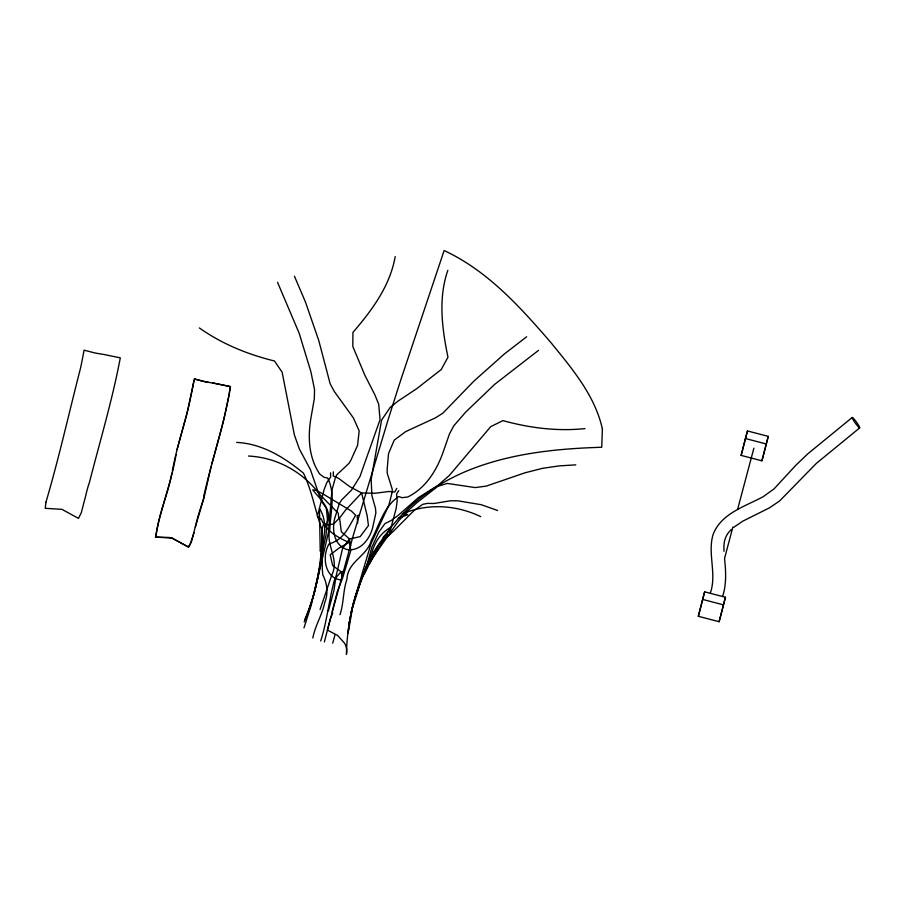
<?xml version="1.0" encoding="UTF-8"?>
<svg xmlns="http://www.w3.org/2000/svg" width="905" height="905" viewBox="0 0 905 905"><rect width="100%" height="100%" fill="white"/><g stroke="black" fill="none" stroke-linecap="round" stroke-linejoin="round"><path stroke-width="1.36" d="M333.3 471.81L333.3 475.951L338.617 478.349L349.76 486.652L361.615 492.976L375.066 493.259L388.901 491.472L394.761 491.992L396.797 488.383M347.939 633.353L348.776 626.758M348.583 630.796L352.317 608.703M348.787 624.903L353.097 604.076L370.937 543.871L388.958 504.956L392.25 491.72L392.193 489.096L387.216 473.258L387.17 469.152L388.539 453.575L394.275 440.079L405.689 431.606L435.384 417.884L442.817 413.223L473.96 381.062L504.39 353.946L526.665 336.762M348.923 625.536C352.339 600.377 361.785 576.779 371.638 553.747C374.444 542.321 380.824 532.66 391.164 527.061L396.119 508.655L397.193 501.042L396.582 494.096L398.743 490.623M176.011 454.808C171.339 482.784 160.366 509.277 155.479 537.095L172.154 538.102L188.161 546.937L190.107 544.346L194.021 532.74M320.755 558.928L326.026 534.957L327.406 518.803L326.286 508.214L322.632 502.795L319.126 494.978L310.404 469.571L299.385 449.072L294.419 435.067L282.156 372.227L274.475 360.993C247.721 354.443 221.906 343.934 199.36 327.938M177.029 449.615L187.154 412.838L193.885 381.163L194.835 379.082L202.709 381.175A103.08 70.952 14.9 0 0 205.967 381.853L208.297 382.295M327.327 522.468C332.508 509.345 319.884 499.13 312.745 489.899L316.117 490.25L324.273 494.707L351.479 511.133L355.642 515.296C348.187 527.457 344.058 539.685 329.001 543.939C321.773 556.292 324.556 578.216 341.242 580.026M195.299 527.208L203.863 497.976L203.761 496.155C211.974 459.672 224.417 423.744 230.515 386.616L212.856 383.019M171.893 473.111C167.968 494.797 157.911 515.262 155.999 537.174L168.33 537.412A12.851 8.846 14.9 0 1 171.633 537.966L181.238 543.057M172.391 471.03C176.769 445.894 185.751 421.956 190.729 396.967A858.89 591.214 14.9 0 0 193.444 383.381L194.315 378.935L204.292 381.514A116.462 80.172 14.9 0 0 207.709 382.182A77.31 53.214 14.9 0 0 213.376 383.087M328.391 610.807L333.922 590.558L335.97 576.587L342.531 548.577L349.466 538.973L360.156 536.631L368.448 525.579L367.17 515.805L361.615 492.976L345.506 510.149L339.567 518.045L341.309 531.71L349.466 538.973L350.744 550.726L342.543 578.295L337.373 591.463L332.09 611.769M211.759 464.027L221.171 429.977A618.873 426.006 14.9 0 0 224.497 416.651L229.35 393.415L229.961 386.48L213.942 383.166M320.687 640.966C327.237 620.683 328.945 599.404 334.782 578.951L341.083 571.779L343.696 571.474M447.828 270.324C438.054 298.548 442.081 328.662 447.964 357.204L441.21 369.557L416.572 388.777L398.234 400.96L390.236 407.363L381.571 420.09L371.174 479.424L371.853 495.386L375.518 508.486L375.869 512.988L372.487 528.407C369.195 539.844 359.896 551.79 346.683 549.482C334.024 545.059 331.864 530.07 334.669 518.531L339.341 503.463L341.864 499.707L351.513 490.08L359.964 476.505L380.043 419.682L378.731 404.354L374.885 394.863L364.873 375.281L352.814 346.491L352.939 332.406C371.932 310.336 390.066 285.991 395.191 256.59M312.813 638.002C315.121 625.615 322.293 614.778 324.748 602.436C328.56 593.092 327.135 583.454 322.791 574.777C321.105 559.663 323.945 544.493 321.863 529.391C315.189 510.793 312.044 491.042 303.469 473.157C284.408 457.489 262.416 443.676 236.669 442.409M320.076 609.54L331.671 575.297C339.929 559.019 325.506 545.93 329.816 529.335C330.438 512.366 335.732 493.904 327.667 478.055L324.148 477.342L319.669 473.994C308.062 456.527 307.677 435.203 311.411 415.259L314.318 398.822L314.544 389.523L310.879 371.695L299.227 333.391L277.53 282.303M698.321 616.282L704.644 591.825L725.437 597.255L721.127 614.122L719.113 621.712L698.321 616.282L704.644 591.825M741.127 455.396L747.451 430.95L768.243 436.368L763.933 453.235L761.92 460.826L741.127 455.396L747.451 430.95M719.113 621.712L725.437 597.255M761.92 460.826L768.243 436.368M211.103 466.55L204.338 496.336L199.824 510.578A283.808 195.356 14.9 0 0 195.933 524.515L191.509 541.552L188.693 547.129L181.667 543.339M724.588 558.272L732.903 527.004M737.609 509.334L753.888 448.167M332.701 643.195L334.94 635.016M339.963 614.733C343.866 603.25 342.961 590.75 346.92 579.279C347.848 561.021 366.887 556.756 371.389 540.172C379.263 525.104 383.788 506.37 398.698 496.585L402.159 497.693L407.793 496.981C426.606 487.591 437.454 469.118 443.925 449.842L449.412 434.072L453.767 425.848L465.702 412.092L494.628 384.376L538.486 350.393M350.857 613.126L363.799 571.847M710.448 592.651C716.964 573.713 707.337 553.521 713.095 534.55C721.002 513.339 745.301 506.415 763.288 496.641L774.092 488.836L795.834 465.272L807.95 453.699L852.239 417.465M722.733 596.124C726.602 584.087 725.878 571.213 724.588 558.826M324.386 641.928L330.382 618.85L332.757 612.787M354.952 598.465L359.093 585.874L369.07 561.586L369.297 563.985L391.164 527.061L389.444 534.798L385.768 536.45L387.578 534.391M307.485 614.122L314.126 593.906L328.391 532.774L331.954 490.08L335.597 476.935L336.943 474.673L349.036 463.292L351.095 459.74L357.543 445.486L359.183 430.916L353.414 417.963L334.341 391.526L330.167 383.822L318.775 340.563L305.471 302.044L294.408 276.149M303.99 627.832L311.207 605.332L321.252 560.749L321.909 529.448L323.538 524.221L324.443 523.633L327.848 524.764L333.526 524.04L338.9 518.565L338.187 513.192L319.918 494.65C302.926 471.901 276.987 457.421 248.49 456.041M304.838 619.382C315.245 595.445 320.596 569.562 322.474 543.701C325.585 531.721 326.219 519.085 319.442 508.339L324.013 489.843L326.784 482.67L330.698 476.901L330.529 472.829M304.182 621.939C314.284 598.929 319.25 574.087 321.479 549.165L320.223 551.179L319.442 508.339L317.338 515.986L319.884 519.266L319.352 516.597M365.371 568.555L378.912 544.324L393.652 531.031L413.992 510.578L422.816 504.3L427.477 503.372L433.948 503.497L450.271 500.804L457.715 500.793L481.2 504.696L497.626 510.499M369.76 558.713L371.095 556.394M373.109 552.91L378.98 544.301M384.795 535.409L383.166 537.4M731.398 529.459C724.781 535.5 723.446 542.536 724.011 551.281M733.887 527.219L742.722 521.19L769.454 507.863L779.669 500.906L816.457 463.281L859.682 427.907A6.414 0.758 54.3 0 0 854.727 419.818A6.414 0.758 54.3 0 0 853.472 420.327A6.414 0.758 54.3 0 0 859.682 427.907M398.189 518.294L407.759 514.696L404.512 513.327M402.42 513.904C427.613 503.044 456.188 504.854 480.747 516.642M359.5 515.069L357.17 515.703L357.69 522.988M575.795 464.865L559.335 465.871L542.57 468.315L525.013 472.806L486.234 486.109L475.17 487.58L447.285 483.417L437.828 486.313L417.035 502.558L407.623 511.099L398.528 520.975L372 558.679L364.421 573.94L371.955 546.937L378.765 532.197L385.01 523.543L390.971 520.624L397.996 515.556L418.268 497.716L438.099 485.261L449.31 475.487L490.714 426.651L502.942 420.61C529.629 427.997 557.412 431.515 585.06 428.585M350.767 542.468L348.991 542.423C338.04 537.785 325.393 530.466 321.298 518.837M745.437 438.529L766.218 443.959M702.619 599.415L723.412 604.834M350.812 545.636L348.991 542.423L339.205 547.955L330.189 554.799L332.678 565.535L341.083 571.779L342.169 577.096M602.368 428.846L601.735 447.262C557.774 448.597 513.124 453.054 471.799 469.005A244.723 177.516 14.3 0 0 438.02 485.804C379.976 520.647 347.735 587.979 346.423 654.451L346.807 651.713A28.157 19.39 14.9 0 0 344.567 643.183L337.656 635.491L327.361 630.038L353.222 535.59L387.634 421.3A244.757 11.188 -72.2 0 1 401.017 379.252L444.129 250.549C487.705 270.776 520.42 307.248 551.247 342.995C572.22 368.833 594.947 395.553 602.368 428.846M45.951 502.162L45.25 508.327L61.925 509.334L78.464 518.373L81.292 512.784L85.704 495.748A283.808 195.356 14.9 0 1 89.595 481.811C100.138 440.622 112.412 399.705 120.297 357.848L103.159 354.33A77.31 53.214 14.9 0 1 97.491 353.425A116.462 80.172 14.9 0 1 94.075 352.746L84.086 350.178L83.226 354.624A858.89 591.214 14.9 0 1 80.511 368.199C69.006 412.861 58.995 457.896 45.951 502.162"/></g></svg>
